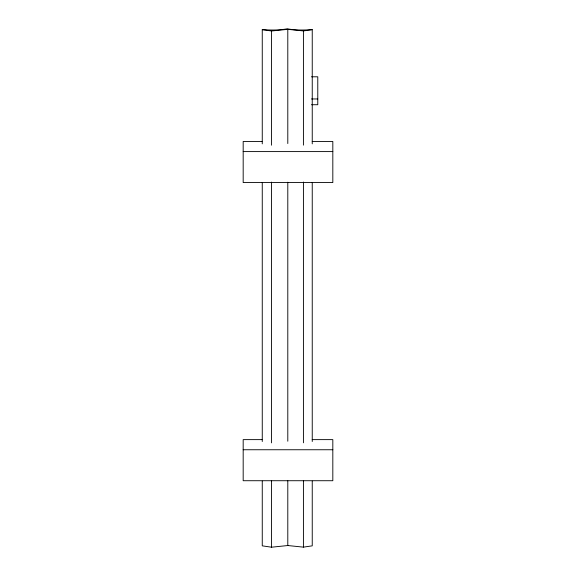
<?xml version="1.0" encoding="UTF-8"?>
<svg xmlns="http://www.w3.org/2000/svg" width="576" height="576" viewBox="0 0 576 576"><rect width="100%" height="100%" fill="white"/><g stroke="black" fill="none" stroke-linecap="round" stroke-linejoin="round"><path stroke-width="0.86" d="M262.26 143.856L262.26 29.642C270.526 30.161 278.906 30.37 287.251 28.8C295.596 30.37 303.984 30.161 312.242 29.642L312.242 143.856M262.26 29.642L271.526 30.996L287.798 29.34L303.422 30.931L312.242 29.642M262.26 481.097L262.26 545.846L271.526 547.2L287.798 545.537L303.422 547.135L312.242 545.846L312.242 481.097M311.486 76.795L317.779 76.795L317.779 104.724L311.486 104.724M311.486 98.957L317.779 98.957M262.008 141.466L243.18 141.466L243.18 182.563L332.82 182.563L332.82 141.466L312.199 141.466M243.18 151.589L332.82 151.589M262.008 439.625L243.18 439.625L243.18 480.722L332.82 480.722L332.82 439.625L312.199 439.625M243.18 449.748L332.82 449.748M312.242 182.527L312.242 441.526M303.422 30.931L303.422 145.145M303.422 182.016L303.422 442.814M303.422 480.586L303.422 547.135M287.798 29.34L287.798 143.546M287.798 182.218L287.798 441.223M287.798 480.787L287.798 545.537M271.526 30.996L271.526 145.21M271.526 182.081L271.526 442.879M271.526 480.65L271.526 547.2M262.26 182.527L262.26 441.526"/></g></svg>
